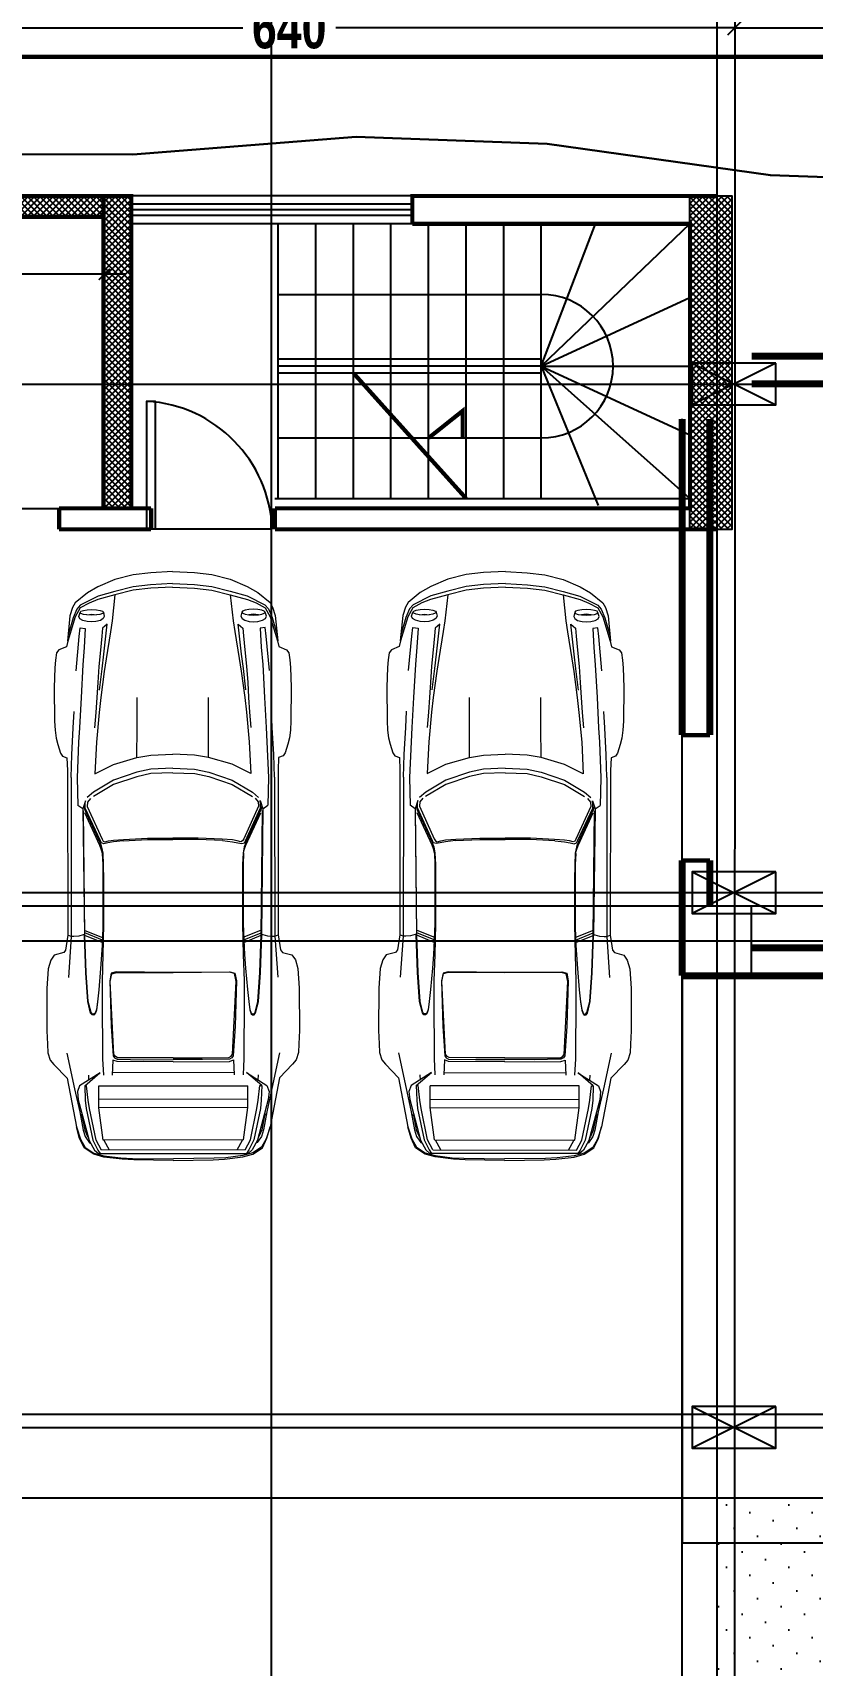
# Model space of a CAD drawing. Extents: x 285329 to 658348, y -83126 to -16980.
# Drawn here: x 323180 to 323740, y -35148 to -33975 of the extents above; entities that cross this region are included whole.
import ezdxf

# ---------------------------------------------------------------- set-up
doc = ezdxf.new("R2010")
doc.units = 0
doc.layers.get('0').update_dxf_attribs({"linetype": 'CONTINUOUS'})
doc.layers.get('DEFPOINTS').update_dxf_attribs({"color": 9, "linetype": 'CONTINUOUS'})
for name, color, linetype in [('AXIS', 1, 'CONTINUOUS'), ('COLUMN', 5, 'CONTINUOUS'), ('DIM', 3, 'CONTINUOUS'), ('FURNITURE', 4, 'CONTINUOUS'), ('HATCH', 8, 'CONTINUOUS'), ('WALL', 7, 'CONTINUOUS')]:
    doc.layers.add(name, color=color, linetype=linetype)
for name, color, linetype, lineweight in [('excavation border', 5, 'CONTINUOUS', 30), ('FIGURES', 153, 'CONTINUOUS', 0), ('VIS', 8, 'CONTINUOUS', 18)]:
    doc.layers.add(name, color=color, linetype=linetype, lineweight=lineweight)
doc.styles.add('CITYBLUEPRINT', font='cityb___.ttf', dxfattribs={"width": 0.8})
doc.styles.get("Standard").update_dxf_attribs({"font": 'sanss___.ttf', "height": 15})
doc.dimstyles.new('50', dxfattribs={"dimtxt": 30, "dimasz": 10, "dimexe": 5, "dimexo": 6, "dimgap": 5, "dimtad": 0, "dimdec": 0, "dimdsep": 46, "dimtxsty": 'CITYBLUEPRINT', "dimblk1": 'OBLIQUE', "dimblk2": 'OBLIQUE', "dimsah": 1, "dimcen": 0.05, "dimdle": 0.03, "dimclre": 22, "dimclrt": 7, "dimadec": 0, "dimazin": 0, "dimtfac": 1, "dimtdec": 0, "dimtix": 1, "dimtmove": 0, "dimatfit": 3, "dimldrblk": 'OBLIQUE', "dimfxl": 1, "dimtolj": 1, "dimtzin": 0, "dimarcsym": 0})
doc.dimstyles.new('STANDARD$0', dxfattribs={"dimscale": 0, "dimtxt": 50, "dimasz": 8, "dimexe": 15, "dimexo": 0.0625, "dimgap": 2, "dimtad": 1, "dimdec": 0, "dimzin": 0, "dimdsep": 46, "dimtxsty": 'Standard', "dimblk1": 'ARCHTICK', "dimblk2": 'ARCHTICK', "dimsah": 1, "dimcen": 0.09, "dimdle": 15, "dimclrd": 3, "dimclre": 3, "dimclrt": 3, "dimazin": 0, "dimtfac": 1, "dimtdec": 0, "dimtofl": 0, "dimtmove": 1, "dimatfit": 3, "dimldrblk": 'ARCHTICK', "dimfxl": 1.0455, "dimfxlon": 1, "dimtolj": 1, "dimtzin": 0, "dimarcsym": 0})
pattern_1 = [(45, (43165.4857, -13934.857), (-2.24506403, 2.24506403), []), (135, (43165.4857, -13934.857), (-2.24506403, -2.24506403), [])]

# ---------------------------------------------------------------- blocks, each defined once
blk = doc.blocks.new('XREF1$0$02PCAR09')
at = {"color": 0, "linetype": 'ByBlock'}
for p, q in [((-139.39, 33.77), (-143.26, 30.05)), ((-138.14, 34.83), (-139.39, 33.77)), ((-136.04, 35.43), (-138.14, 34.83)), ((-133.57, 35.58), (-136.04, 35.43)), ((-129.86, 35.7), (-133.57, 35.58)), ((-117.88, 35.7), (-129.86, 35.7)), ((-112.33, 35.34), (-117.88, 35.7)), ((-109.85, 34.59), (-112.33, 35.34)), ((-108.47, 33.6), (-109.85, 34.59)), ((-107.73, 30.95), (-108.47, 33.6)), ((-48.85, 32.53), (-51.29, 31.76)), ((-47.09, 33.02), (-48.85, 32.53)), ((-44.85, 33.29), (-47.09, 33.02)), ((-42.26, 33.45), (-44.85, 33.29)), ((-32.75, 33.53), (-42.26, 33.45)), ((-27.18, 33.31), (-32.75, 33.53)), ((-24.96, 33.14), (-27.18, 33.31)), ((-22.98, 32.83), (-24.96, 33.14)), ((-22.13, 32.24), (-22.98, 32.83)), ((-143.26, 30.05), (-157.04, 27.42)), ((-146.25, 27.9), (-152.81, 26.43)), ((-136.16, 30.07), (-146.25, 27.9)), ((-103.18, 28.82), (-114.79, 29.59)), ((-107, 30.43), (-107.73, 30.95)), ((-102.8, 29.76), (-107, 30.43)), ((-103.18, 28.82), (-102.8, 29.76)), ((-58.2, 28.79), (-103.18, 28.82)), ((-103.18, 28.09), (-103.18, 28.82)), ((-103.06, 26.7), (-103.18, 28.09)), ((-56.22, 29.83), (-102.8, 29.76)), ((-58.2, 28.77), (-51.78, 28.55)), ((-52.64, 29.95), (-56.22, 29.83)), ((-52.16, 31.23), (-52.64, 29.95)), ((-51.29, 31.76), (-52.16, 31.23)), ((-51.78, 28.55), (-44.15, 28.14)), ((-44.15, 28.14), (-39.54, 27.93)), ((-21.22, 30), (-22.13, 32.24)), ((-19.65, 29.66), (-21.22, 30)), ((-12.48, 29.04), (-19.65, 29.78)), ((-12.79, 27.56), (-19.65, 29.66)), ((-13.04, 28.18), (-17.96, 29.55)), ((-10.59, 27.09), (-13.04, 28.18)), ((-10.14, 28.29), (-12.48, 29.04)), ((-8.78, 27.56), (-10.14, 28.29)), ((-164.79, 22.49), (-162.98, 25.22)), ((-162.81, 24.98), (-164.42, 22.49)), ((-160.88, 23.8), (-163.6, 22.32)), ((-162.98, 25.22), (-160.29, 26.5)), ((-160.49, 26.23), (-162.81, 24.98)), ((-161.5, 23.73), (-161.74, 23.33)), ((-159.78, 24.91), (-161.5, 23.73)), ((-149.39, 26.87), (-160.88, 23.8)), ((-151.85, 24.65), (-160.77, 22.81)), ((-160.77, 21.82), (-151.85, 23.66)), ((-157.04, 27.42), (-160.49, 26.23)), ((-160.29, 26.5), (-157.04, 27.42)), ((-159.78, 24.24), (-160.17, 23.99)), ((-157.91, 25.53), (-159.78, 24.91)), ((-157.91, 25.01), (-159.78, 24.24)), ((-152.81, 26.43), (-157.91, 25.53)), ((-153.83, 25.85), (-157.91, 25.01)), ((-153.47, 26.28), (-153.83, 25.85)), ((-149.51, 24.91), (-151.85, 24.65)), ((-151.85, 23.66), (-149.51, 24.04)), ((-145.43, 25.03), (-149.51, 24.91)), ((-149.51, 24.04), (-145.43, 24.53)), ((-147.04, 27.13), (-149.39, 26.87)), ((-145.43, 26.52), (-147.04, 27.13)), ((-141.73, 20.71), (-145.43, 26.52)), ((-145.43, 25.03), (-141.73, 20.73)), ((-145.43, 24.53), (-145.43, 25.03)), ((-142.39, 24.02), (-143.85, 23.95)), ((-125.37, 22.96), (-124.86, 23.34)), ((-125.13, 22.84), (-124.69, 23.22)), ((-124.86, 23.34), (-121.58, 24.14)), ((-124.69, 23.22), (-121.6, 24.01)), ((-121.6, 24.01), (-113.44, 24.57)), ((-121.58, 24.14), (-113.44, 24.69)), ((-113.44, 24.69), (-102.68, 25.08)), ((-113.44, 24.57), (-102.68, 24.96)), ((-104.9, 20.03), (-102.9, 24.96)), ((-104.22, 19.99), (-102.17, 24.96)), ((-101.45, 24.96), (-103.47, 19.98)), ((-102.68, 25.44), (-103.06, 26.7)), ((-67.1, 25.44), (-102.68, 25.06)), ((-102.68, 25.08), (-102.68, 25.44)), ((-102.68, 24.94), (-67.65, 25.32)), ((-102.68, 25.06), (-102.68, 24.94)), ((-77.45, 20.66), (-68.24, 24.88)), ((-67.39, 24.89), (-76.59, 20.66)), ((-76.17, 20.52), (-66.86, 24.77)), ((-66.4, 24.24), (-75.65, 20.03)), ((-66.42, 25.2), (-67.39, 24.89)), ((-67.1, 25.46), (-66.11, 26.89)), ((-67.1, 25.54), (-67.1, 25.54)), ((-64.81, 24.72), (-67.1, 25.46)), ((-66.86, 24.77), (-65.78, 24.81)), ((-65.14, 24.16), (-66.4, 24.24)), ((-58.32, 27.06), (-66.11, 26.89)), ((-65.78, 24.81), (-64.81, 24.72)), ((-64.13, 23.29), (-65.14, 24.16)), ((-62.4, 22.49), (-63.89, 24.21)), ((-48.2, 26.63), (-58.32, 27.06)), ((-44.15, 26.41), (-48.2, 26.63)), ((-35.6, 25.95), (-44.15, 26.41)), ((-26.33, 25.46), (-35.6, 25.95)), ((-28.03, 27.35), (-18.29, 26.45)), ((-21.41, 25.08), (-26.33, 25.46)), ((-16.03, 24.72), (-21.41, 25.08)), ((-18.29, 26.45), (-15.88, 26.19)), ((-15.88, 26.19), (-16.03, 24.72)), ((-14.22, 22.91), (-14.12, 24.14)), ((-14.12, 24.14), (-13.76, 25.41)), ((-13.76, 25.41), (-13.28, 26.26)), ((-13.28, 26.26), (-12.67, 26.55)), ((-10.26, 26.19), (-12.79, 27.56)), ((-12.67, 26.55), (-11.49, 26.19)), ((-12.31, 22.86), (-12.22, 24.26)), ((-12.22, 24.26), (-12.07, 25.22)), ((-12.22, 24.26), (-12.04, 22.86)), ((-12.07, 25.22), (-11.81, 25.93)), ((-11.81, 25.93), (-11.49, 26.19)), ((-11.49, 26.19), (-11.18, 25.93)), ((-11.18, 25.93), (-10.93, 25.22)), ((-10.93, 25.22), (-10.74, 24.13)), ((-10.74, 24.13), (-10.69, 22.86)), ((-9.43, 26.13), (-10.59, 27.09)), ((-8.9, 23.63), (-10.26, 26.19)), ((-6.9, 21.08), (-9.43, 26.13)), ((-7.91, 21.15), (-8.9, 23.63)), ((-5.94, 24.09), (-8.78, 27.56)), ((-4.27, 21.14), (-5.94, 24.09)), ((-166.21, 14.44), (-165.56, 19.69)), ((-165.19, 19.69), (-165.8, 14.82)), ((-165.56, 19.69), (-164.79, 22.49)), ((-164.42, 22.49), (-165.19, 19.69)), ((-163.6, 22.32), (-164.59, 21.21)), ((-163.6, 21.32), (-164.59, 20.71)), ((-164.59, -21.21), (-164.59, 21.21)), ((-160.77, 22.81), (-163.6, 21.32)), ((-163.6, 20.33), (-160.77, 21.82)), ((-163.6, 20.33), (-163.6, -20.33)), ((-163.6, 18.05), (-160.88, 19.53)), ((-160.77, 19.82), (-151.61, 21.07)), ((-160.77, 19.82), (-160.77, -19.82)), ((-151.61, 21.07), (-151.61, -21.07)), ((-151.61, 21.07), (-145.43, 21.07)), ((-149.26, 21.07), (-149.26, -21.19)), ((-145.43, -21.07), (-145.43, 21.07)), ((-137.77, 19.96), (-142.39, 19.75)), ((-132.34, 20.03), (-137.77, 19.96)), ((-126.04, 20.1), (-132.34, 20.03)), ((-115.78, 20.11), (-126.04, 20.1)), ((-125.42, 22.45), (-125.37, 22.96)), ((-125.08, 22.11), (-125.42, 22.45)), ((-125.15, 22.43), (-125.13, 22.84)), ((-124.89, 22.11), (-125.15, 22.43)), ((-124.01, 21.73), (-125.08, 22.11)), ((-123.84, 21.73), (-124.89, 22.11)), ((-121.62, 21.38), (-124.01, 21.73)), ((-121.62, 21.38), (-123.84, 21.73)), ((-118.22, 21.03), (-121.62, 21.38)), ((-112.19, 20.51), (-118.22, 21.03)), ((-108.37, 19.87), (-115.78, 20.11)), ((-108.37, 20.23), (-112.19, 20.51)), ((-104.22, 19.99), (-108.37, 20.23)), ((-104.27, 19.73), (-108.37, 19.87)), ((-99.56, 19.65), (-104.27, 19.73)), ((-99.52, 19.84), (-104.22, 19.99)), ((-87.11, 19.64), (-99.56, 19.65)), ((-87.11, 19.87), (-99.52, 19.84)), ((-82.86, 19.87), (-87.11, 19.87)), ((-82.86, 19.72), (-87.11, 19.64)), ((-79.67, 19.98), (-82.86, 19.87)), ((-79.63, 19.86), (-82.86, 19.72)), ((-79.67, 19.96), (-78.74, 20.2)), ((-77.89, 20.2), (-79.63, 19.86)), ((-78.74, 20.2), (-77.45, 20.66)), ((-77.21, 20.44), (-77.89, 20.2)), ((-76.59, 20.66), (-77.21, 20.44)), ((-76.95, 19.52), (-76.71, 20.25)), ((-76.73, 18.37), (-76.95, 19.52)), ((-76.71, 20.25), (-76.17, 20.52)), ((-76.22, 19.69), (-76.44, 19.24)), ((-76.44, 19.24), (-76.15, 18.22)), ((-75.65, 20.03), (-76.22, 19.69)), ((-60.22, 16.82), (-63.6, 22.49)), ((-58.97, 16.82), (-62.4, 22.49)), ((-57.13, 22.11), (-54.53, 16.8)), ((-48.2, 21.63), (-57.13, 22.11)), ((-39.78, 20.85), (-48.2, 21.63)), ((-39.78, 21.75), (-44.12, 22.11)), ((-35.6, 21.46), (-39.78, 21.75)), ((-35.6, 20.37), (-39.78, 20.85)), ((-31.38, 21.21), (-35.6, 21.46)), ((-28.21, 19.38), (-35.6, 20.37)), ((-33.48, 20.69), (-27.45, 19.99)), ((-26.79, 20.88), (-31.38, 21.21)), ((-24.62, 18.78), (-28.21, 19.38)), ((-27.45, 19.99), (-23.36, 19.5)), ((-22.2, 20.45), (-26.79, 20.88)), ((-17.01, 17.6), (-24.62, 18.78)), ((-23.36, 19.5), (-19.12, 18.97)), ((-18.2, 20.06), (-22.2, 20.45)), ((-19.12, 18.97), (-14.89, 18.51)), ((-16, 19.87), (-18.2, 20.06)), ((-14.89, 18.51), (-16, 19.87)), ((-14.12, 21.68), (-14.22, 22.91)), ((-13.76, 20.44), (-14.12, 21.68)), ((-13.28, 19.65), (-13.76, 20.44)), ((-12.67, 19.33), (-13.28, 19.65)), ((-11.49, 19.6), (-12.67, 19.33)), ((-12.24, 21.56), (-12.31, 22.86)), ((-12.04, 22.86), (-12.24, 21.56)), ((-12.07, 20.57), (-12.24, 21.58)), ((-11.81, 19.84), (-12.07, 20.57)), ((-11.49, 19.6), (-11.81, 19.84)), ((-11.18, 19.81), (-11.49, 19.6)), ((-10.93, 20.51), (-11.18, 19.81)), ((-10.74, 21.58), (-10.93, 20.51)), ((-10.69, 22.86), (-10.74, 21.58)), ((-6.56, 16.32), (-7.91, 21.15)), ((-5.57, 16.32), (-6.9, 21.08)), ((-2.17, 16.31), (-4.27, 21.14)), ((-166.35, 11.22), (-166.21, 14.44)), ((-165.8, 14.82), (-165.94, 11.59)), ((-138.14, 17.06), (-142.38, 17.26)), ((-141.73, 17.26), (-141.73, -17.16)), ((-138.66, 0), (-138.57, 15.9)), ((-138.57, 15.9), (-138.14, 17.06)), ((-137.9, 15.9), (-138.04, 8.28)), ((-137.51, 16.58), (-137.9, 15.9)), ((-137.56, 8.16), (-137.48, 15.78)), ((-136.98, 17.01), (-137.51, 16.58)), ((-137.48, 15.78), (-137.08, 16.44)), ((-137.08, 16.44), (-136.55, 16.78)), ((-128.55, 17.52), (-136.98, 17.01)), ((-136.55, 16.78), (-115.95, 17.82)), ((-115.76, 17.94), (-128.55, 17.52)), ((-115.95, 17.82), (-113.73, 17.36)), ((-113.56, 17.48), (-115.76, 17.94)), ((-113.73, 17.36), (-113.35, 15.95)), ((-113.2, 16.07), (-113.56, 17.48)), ((-113.4, -0.02), (-113.2, 16.07)), ((-113.35, 15.95), (-113.4, 0.02)), ((-76.42, 16.82), (-76.73, 18.37)), ((-76.1, 14.07), (-76.42, 16.82)), ((-76.15, 18.22), (-75.93, 16.82)), ((-76.1, 14.07), (-75.74, 7.15)), ((-75.93, 16.82), (-75.72, 13.98)), ((-75.72, 13.98), (-75.43, 7.15)), ((-60.22, 16.82), (-60.22, 16.82)), ((-58, 10.14), (-60.22, 16.82)), ((-56.75, 10.14), (-58.97, 16.82)), ((-54.53, 16.8), (-52.55, 10.14)), ((-13.95, 17.11), (-17.01, 17.6)), ((-6.56, 16.32), (-13.95, 17.11)), ((-5.26, 11.13), (-6.56, 16.32)), ((-4.27, 11.13), (-5.57, 16.32)), ((-0.87, 11.13), (-2.17, 16.31)), ((-166.57, 0.02), (-166.35, 11.22)), ((-165.94, 11.59), (-166.08, 0)), ((-57.13, 6.18), (-58, 10.14)), ((-55.9, 6.18), (-56.75, 10.14)), ((-52.55, 10.14), (-44.12, 10.09)), ((-52.55, 10.14), (-51.92, 6.18)), ((-44.12, 10.09), (-35.6, 10.09)), ((-4.7, 6.2), (-5.26, 11.13)), ((-3.7, 6.2), (-4.27, 11.13)), ((-0.31, 6.18), (-0.87, 11.13)), ((-138.04, 8.28), (-138.04, 0)), ((-137.56, 0), (-137.56, 8.16)), ((-75.74, 7.15), (-75.77, 0)), ((-75.43, 7.15), (-75.4, 0)), ((-56.89, 0), (-57.13, 6.18)), ((-55.64, 0), (-55.9, 6.18)), ((-51.92, 6.18), (-51.68, 0)), ((-4.39, 0), (-4.7, 6.2)), ((-3.4, 0), (-3.7, 6.2)), ((0, 0), (-0.31, 6.18)), ((-165.94, -11.59), (-166.08, 0)), ((-138.66, 0), (-138.57, -15.9)), ((-138.04, -8.28), (-138.04, 0)), ((-137.56, 0), (-137.56, -8.16)), ((-113.4, 0.02), (-113.2, -16.07)), ((-75.74, -7.15), (-75.77, 0)), ((-75.43, -7.15), (-75.4, 0)), ((-56.89, 0), (-57.13, -6.18)), ((-55.64, 0), (-55.9, -6.18)), ((-51.92, -6.18), (-51.68, 0)), ((-4.39, 0), (-4.7, -6.2)), ((-3.4, 0), (-3.7, -6.2)), ((0, 0), (-0.31, -6.18)), ((-166.57, -0.02), (-166.35, -11.22)), ((-113.35, -15.95), (-113.4, -0.02)), ((-137.9, -15.9), (-138.04, -8.28)), ((-137.56, -8.16), (-137.48, -15.78)), ((-76.1, -14.07), (-75.74, -7.15)), ((-75.72, -13.98), (-75.43, -7.15)), ((-57.13, -6.18), (-58, -10.14)), ((-55.9, -6.18), (-56.75, -10.14)), ((-52.55, -10.14), (-51.92, -6.18)), ((-4.7, -6.2), (-5.26, -11.13)), ((-3.7, -6.2), (-4.27, -11.13)), ((-0.31, -6.18), (-0.87, -11.13)), ((-166.35, -11.22), (-166.21, -14.44)), ((-165.8, -14.82), (-165.94, -11.59)), ((-58, -10.14), (-60.22, -16.82)), ((-56.75, -10.14), (-58.97, -16.82)), ((-54.53, -16.8), (-52.55, -10.14)), ((-52.55, -10.14), (-44.12, -10.09)), ((-44.12, -10.09), (-35.6, -10.09)), ((-5.26, -11.13), (-6.56, -16.32)), ((-4.27, -11.13), (-5.57, -16.32)), ((-0.87, -11.13), (-2.17, -16.31)), ((-166.21, -14.44), (-165.56, -19.69)), ((-165.19, -19.69), (-165.8, -14.82)), ((-163.6, -18.05), (-160.88, -19.53)), ((-138.14, -17.06), (-142.38, -17.26)), ((-138.57, -15.9), (-138.14, -17.06)), ((-137.51, -16.58), (-137.9, -15.9)), ((-136.98, -17.01), (-137.51, -16.58)), ((-137.48, -15.78), (-137.08, -16.44)), ((-137.08, -16.44), (-136.55, -16.78)), ((-128.55, -17.52), (-136.98, -17.01)), ((-136.55, -16.78), (-115.95, -17.82)), ((-115.76, -17.94), (-128.55, -17.52)), ((-115.95, -17.82), (-113.73, -17.36)), ((-113.56, -17.48), (-115.76, -17.94)), ((-113.73, -17.36), (-113.35, -15.95)), ((-113.2, -16.07), (-113.56, -17.48)), ((-76.73, -18.37), (-76.95, -19.52)), ((-76.42, -16.82), (-76.73, -18.37)), ((-76.44, -19.24), (-76.15, -18.22)), ((-76.1, -14.07), (-76.42, -16.82)), ((-76.15, -18.22), (-75.93, -16.82)), ((-75.93, -16.82), (-75.72, -13.98)), ((-60.22, -16.82), (-63.6, -22.49)), ((-58.97, -16.82), (-62.4, -22.49)), ((-60.22, -16.82), (-60.22, -16.82)), ((-57.13, -22.11), (-54.53, -16.8)), ((-17.01, -17.6), (-24.62, -18.78)), ((-13.95, -17.11), (-17.01, -17.6)), ((-6.56, -16.32), (-13.95, -17.11)), ((-6.56, -16.32), (-7.91, -21.15)), ((-5.57, -16.32), (-6.9, -21.08)), ((-2.17, -16.31), (-4.27, -21.14)), ((-165.56, -19.69), (-164.79, -22.49)), ((-164.42, -22.49), (-165.19, -19.69)), ((-164.79, -22.49), (-162.98, -25.22)), ((-163.6, -21.32), (-164.59, -20.71)), ((-163.6, -22.32), (-164.59, -21.21)), ((-162.81, -24.98), (-164.42, -22.49)), ((-163.6, -20.33), (-160.77, -21.82)), ((-160.77, -22.81), (-163.6, -21.32)), ((-160.88, -23.8), (-163.6, -22.32)), ((-160.77, -19.82), (-151.61, -21.07)), ((-160.77, -21.82), (-151.85, -23.66)), ((-151.85, -24.65), (-160.77, -22.81)), ((-151.61, -21.07), (-145.43, -21.07)), ((-141.73, -20.71), (-145.43, -26.52)), ((-145.43, -25.03), (-141.73, -20.73)), ((-137.77, -19.96), (-142.39, -19.75)), ((-132.34, -20.03), (-137.77, -19.96)), ((-126.04, -20.1), (-132.34, -20.03)), ((-115.78, -20.11), (-126.04, -20.1)), ((-125.08, -22.11), (-125.42, -22.45)), ((-125.42, -22.45), (-125.37, -22.96)), ((-125.37, -22.96), (-124.86, -23.34)), ((-124.89, -22.11), (-125.15, -22.43)), ((-125.15, -22.43), (-125.13, -22.84)), ((-125.13, -22.84), (-124.69, -23.22)), ((-124.01, -21.73), (-125.08, -22.11)), ((-123.84, -21.73), (-124.89, -22.11)), ((-121.62, -21.38), (-124.01, -21.73)), ((-121.62, -21.38), (-123.84, -21.73)), ((-118.22, -21.03), (-121.62, -21.38)), ((-112.19, -20.51), (-118.22, -21.03)), ((-108.37, -19.87), (-115.78, -20.11)), ((-108.37, -20.23), (-112.19, -20.51)), ((-104.27, -19.73), (-108.37, -19.87)), ((-104.22, -19.99), (-108.37, -20.23)), ((-104.9, -20.03), (-102.9, -24.96)), ((-99.56, -19.65), (-104.27, -19.73)), ((-99.52, -19.84), (-104.22, -19.99)), ((-104.22, -19.99), (-102.17, -24.96)), ((-101.45, -24.96), (-103.47, -19.98)), ((-87.11, -19.64), (-99.56, -19.65)), ((-87.11, -19.87), (-99.52, -19.84)), ((-82.86, -19.72), (-87.11, -19.64)), ((-82.86, -19.87), (-87.11, -19.87)), ((-79.63, -19.86), (-82.86, -19.72)), ((-79.67, -19.98), (-82.86, -19.87)), ((-79.67, -19.96), (-78.74, -20.2)), ((-77.89, -20.2), (-79.63, -19.86)), ((-78.74, -20.2), (-77.45, -20.66)), ((-77.21, -20.44), (-77.89, -20.2)), ((-77.45, -20.66), (-68.24, -24.88)), ((-76.59, -20.66), (-77.21, -20.44)), ((-76.95, -19.52), (-76.71, -20.25)), ((-76.71, -20.25), (-76.17, -20.52)), ((-67.39, -24.89), (-76.59, -20.66)), ((-76.22, -19.69), (-76.44, -19.24)), ((-75.65, -20.03), (-76.22, -19.69)), ((-76.17, -20.52), (-66.86, -24.77)), ((-66.4, -24.24), (-75.65, -20.03)), ((-62.4, -22.49), (-63.89, -24.21)), ((-48.2, -21.63), (-57.13, -22.11)), ((-39.78, -20.85), (-48.2, -21.63)), ((-39.78, -21.75), (-44.12, -22.11)), ((-35.6, -20.37), (-39.78, -20.85)), ((-35.6, -21.46), (-39.78, -21.75)), ((-28.21, -19.38), (-35.6, -20.37)), ((-31.38, -21.21), (-35.6, -21.46)), ((-33.48, -20.69), (-27.45, -19.99)), ((-26.79, -20.88), (-31.38, -21.21)), ((-24.62, -18.78), (-28.21, -19.38)), ((-27.45, -19.99), (-23.36, -19.5)), ((-22.2, -20.45), (-26.79, -20.88)), ((-23.36, -19.5), (-19.12, -18.97)), ((-18.2, -20.06), (-22.2, -20.45)), ((-19.12, -18.97), (-14.89, -18.51)), ((-16, -19.87), (-18.2, -20.06)), ((-14.89, -18.51), (-16, -19.87)), ((-14.12, -21.68), (-14.22, -22.91)), ((-14.22, -22.91), (-14.12, -24.14)), ((-13.76, -20.44), (-14.12, -21.68)), ((-13.28, -19.65), (-13.76, -20.44)), ((-12.67, -19.33), (-13.28, -19.65)), ((-11.49, -19.6), (-12.67, -19.33)), ((-12.24, -21.56), (-12.31, -22.86)), ((-12.31, -22.86), (-12.22, -24.26)), ((-12.07, -20.57), (-12.24, -21.58)), ((-12.04, -22.86), (-12.24, -21.56)), ((-12.22, -24.26), (-12.04, -22.86)), ((-11.81, -19.84), (-12.07, -20.57)), ((-11.49, -19.6), (-11.81, -19.84)), ((-11.18, -19.81), (-11.49, -19.6)), ((-10.93, -20.51), (-11.18, -19.81)), ((-10.74, -21.58), (-10.93, -20.51)), ((-10.69, -22.86), (-10.74, -21.58)), ((-10.74, -24.13), (-10.69, -22.86)), ((-6.9, -21.08), (-9.43, -26.13)), ((-7.91, -21.15), (-8.9, -23.63)), ((-4.27, -21.14), (-5.94, -24.09)), ((-162.98, -25.22), (-160.29, -26.5)), ((-160.49, -26.23), (-162.81, -24.98)), ((-161.5, -23.73), (-161.74, -23.33)), ((-159.78, -24.91), (-161.5, -23.73)), ((-149.39, -26.87), (-160.88, -23.8)), ((-157.04, -27.42), (-160.49, -26.23)), ((-160.29, -26.5), (-157.04, -27.42)), ((-159.78, -24.24), (-160.17, -23.99)), ((-157.91, -25.01), (-159.78, -24.24)), ((-157.91, -25.53), (-159.78, -24.91)), ((-153.83, -25.85), (-157.91, -25.01)), ((-152.81, -26.43), (-157.91, -25.53)), ((-143.26, -30.05), (-157.04, -27.42)), ((-153.47, -26.28), (-153.83, -25.85)), ((-146.25, -27.9), (-152.81, -26.43)), ((-151.85, -23.66), (-149.51, -24.04)), ((-149.51, -24.91), (-151.85, -24.65)), ((-149.51, -24.04), (-145.43, -24.53)), ((-145.43, -25.03), (-149.51, -24.91)), ((-147.04, -27.13), (-149.39, -26.87)), ((-145.43, -26.52), (-147.04, -27.13)), ((-145.43, -24.53), (-145.43, -25.03)), ((-142.39, -24.02), (-143.85, -23.95)), ((-124.86, -23.34), (-121.58, -24.14)), ((-124.69, -23.22), (-121.6, -24.01)), ((-121.6, -24.01), (-113.44, -24.57)), ((-121.58, -24.14), (-113.44, -24.69)), ((-113.44, -24.57), (-102.68, -24.96)), ((-113.44, -24.69), (-102.68, -25.08)), ((-103.06, -26.7), (-103.18, -28.09)), ((-102.68, -25.44), (-103.06, -26.7)), ((-102.68, -25.06), (-102.68, -24.94)), ((-102.68, -24.94), (-67.65, -25.32)), ((-67.1, -25.44), (-102.68, -25.06)), ((-102.68, -25.08), (-102.68, -25.44)), ((-66.42, -25.2), (-67.39, -24.89)), ((-64.81, -24.72), (-67.1, -25.46)), ((-67.1, -25.46), (-66.11, -26.89)), ((-67.1, -25.54), (-67.1, -25.54)), ((-66.86, -24.77), (-65.78, -24.81)), ((-65.14, -24.16), (-66.4, -24.24)), ((-58.32, -27.06), (-66.11, -26.89)), ((-65.78, -24.81), (-64.81, -24.72)), ((-64.13, -23.29), (-65.14, -24.16)), ((-48.2, -26.63), (-58.32, -27.06)), ((-44.15, -26.41), (-48.2, -26.63)), ((-35.6, -25.95), (-44.15, -26.41)), ((-26.33, -25.46), (-35.6, -25.95)), ((-28.03, -27.35), (-18.29, -26.45)), ((-21.41, -25.08), (-26.33, -25.46)), ((-16.03, -24.72), (-21.41, -25.08)), ((-12.79, -27.56), (-19.65, -29.66)), ((-18.29, -26.45), (-15.88, -26.19)), ((-15.88, -26.19), (-16.03, -24.72)), ((-14.12, -24.14), (-13.76, -25.41)), ((-13.76, -25.41), (-13.28, -26.26)), ((-13.28, -26.26), (-12.67, -26.55)), ((-10.59, -27.09), (-13.04, -28.18)), ((-10.26, -26.19), (-12.79, -27.56)), ((-12.67, -26.55), (-11.49, -26.19)), ((-12.22, -24.26), (-12.07, -25.22)), ((-12.07, -25.22), (-11.81, -25.93)), ((-11.81, -25.93), (-11.49, -26.19)), ((-11.49, -26.19), (-11.18, -25.93)), ((-11.18, -25.93), (-10.93, -25.22)), ((-10.93, -25.22), (-10.74, -24.13)), ((-9.43, -26.13), (-10.59, -27.09)), ((-8.9, -23.63), (-10.26, -26.19)), ((-8.78, -27.56), (-10.14, -28.29)), ((-5.94, -24.09), (-8.78, -27.56)), ((-136.16, -30.07), (-146.25, -27.9)), ((-139.39, -33.77), (-143.26, -30.05)), ((-103.18, -28.82), (-114.79, -29.59)), ((-107.73, -30.95), (-108.47, -33.6)), ((-107, -30.43), (-107.73, -30.95)), ((-102.8, -29.76), (-107, -30.43)), ((-103.18, -28.09), (-103.18, -28.82)), ((-58.2, -28.79), (-103.18, -28.82)), ((-103.18, -28.82), (-102.8, -29.76)), ((-56.22, -29.83), (-102.8, -29.76)), ((-58.2, -28.77), (-51.78, -28.55)), ((-52.64, -29.95), (-56.22, -29.83)), ((-52.16, -31.23), (-52.64, -29.95)), ((-51.29, -31.76), (-52.16, -31.23)), ((-51.78, -28.55), (-44.15, -28.14)), ((-48.85, -32.53), (-51.29, -31.76)), ((-44.15, -28.14), (-39.54, -27.93)), ((-22.13, -32.24), (-22.98, -32.83)), ((-21.22, -30), (-22.13, -32.24)), ((-19.65, -29.66), (-21.22, -30)), ((-12.48, -29.04), (-19.65, -29.78)), ((-13.04, -28.18), (-17.96, -29.55)), ((-10.14, -28.29), (-12.48, -29.04)), ((-138.14, -34.83), (-139.39, -33.77)), ((-136.04, -35.43), (-138.14, -34.83)), ((-133.57, -35.58), (-136.04, -35.43)), ((-129.86, -35.7), (-133.57, -35.58)), ((-117.88, -35.7), (-129.86, -35.7)), ((-112.33, -35.34), (-117.88, -35.7)), ((-109.85, -34.59), (-112.33, -35.34)), ((-108.47, -33.6), (-109.85, -34.59)), ((-47.09, -33.02), (-48.85, -32.53)), ((-44.85, -33.29), (-47.09, -33.02)), ((-42.26, -33.45), (-44.85, -33.29)), ((-32.75, -33.53), (-42.26, -33.45)), ((-27.18, -33.31), (-32.75, -33.53)), ((-24.96, -33.14), (-27.18, -33.31)), ((-22.98, -32.83), (-24.96, -33.14))]:
    blk.add_line(p, q, dxfattribs=at)
blk = doc.blocks.new('site77')
at = {"layer": 'WALL', "linetype": 'Continuous', "const_width": 3}
blk.add_lwpolyline([(159633.4, -32835.7), (157318.4, -32835.7), (157318.4, -36546.7), (159235.4, -36546.7)], dxfattribs=at)
blk = doc.blocks.new('_ARCHTICK')
at = {"color": 0, "linetype": 'ByBlock', "const_width": 0.15}
blk.add_lwpolyline([(-0.5, -0.5), (0.5, 0.5)], dxfattribs=at)
blk = doc.blocks.new('*D3039')
at = {"layer": 'DEFPOINTS', "color": 0, "linetype": 'Continuous', "lineweight": 5, "transparency": 16777216}
for p in [(323051.8, -34138.9), (323231.6, -34138.9), (323051.8, -34148.8)]:
    blk.add_point(p, dxfattribs=at)
at = {"layer": 'WALL', "color": 3, "linetype": 'Continuous', "lineweight": -2, "transparency": 16777216}
for p, q in [((323246.6, -34148.8), (323036.8, -34148.8)), ((323051.8, -34147.8), (323051.8, -34163.8)), ((323231.6, -34147.8), (323231.6, -34163.8))]:
    blk.add_line(p, q, dxfattribs=at)
at = {"layer": 'WALL', "color": 3, "linetype": 'Continuous', "lineweight": -2, "transparency": 16777216, "xscale": 8, "yscale": 8, "zscale": 8, "rotation": 180}
blk.add_blockref('_ARCHTICK', (323051.8, -34148.8), dxfattribs=at)
at = {"layer": 'WALL', "color": 3, "linetype": 'Continuous', "lineweight": -2, "transparency": 16777216, "xscale": 8, "yscale": 8, "zscale": 8}
blk.add_blockref('_ARCHTICK', (323231.6, -34148.8), dxfattribs=at)
at = {"layer": 'WALL', "color": 3, "linetype": 'Continuous', "transparency": 16777216, "insert": (323141.7, -34139.1), "char_height": 15, "attachment_point": 5}
blk.add_mtext('\\A1;180', dxfattribs=at)
blk = doc.blocks.new('ST')
at = {"layer": 'WALL', "linetype": 'Continuous'}
for p, q in [((289093.9, -12839.7), (289282.9, -12839.7)), ((289093.9, -12942.9), (289282.9, -12942.9))]:
    blk.add_line(p, q, dxfattribs=at)
at = {"layer": 'WALL', "linetype": 'Continuous', "const_width": 3}
for points in [[(289147.9, -12896.3), (289228.9, -12986.4)], [(289201.9, -12942.9), (289226.4, -12923.4), (289226.4, -12942.9)]]:
    blk.add_lwpolyline(points, dxfattribs=at)
at = {"layer": 'WALL', "linetype": 'Continuous'}
blk.add_arc((289282.9, -12891.3), 51.6, 270, 90, dxfattribs=at)
blk = doc.blocks.new('COLUMN')
at = {"layer": 'AXIS'}
for p, q in [((236924.7, -9644.3), (236984.7, -9674.3)), ((236984.7, -9644.3), (236924.7, -9674.3))]:
    blk.add_line(p, q, dxfattribs=at)
at = {"layer": 'COLUMN'}
blk.add_lwpolyline([(236924.7, -9644.3), (236984.7, -9644.3), (236984.7, -9674.3), (236924.7, -9674.3)], close=True, dxfattribs=at)
blk = doc.blocks.new('_Oblique')
at = {"color": 0, "lineweight": -2}
blk.add_line((-0.5, -0.5), (0.5, 0.5), dxfattribs=at)
blk = doc.blocks.new('*D3053')
at = {"layer": 'DEFPOINTS', "color": 0, "linetype": 'Continuous', "lineweight": 5, "transparency": 16777216}
for p in [(323684.7, -33971.7), (323684.7, -33971.7), (323044.4, -33984.1)]:
    blk.add_point(p, dxfattribs=at)
at = {"layer": 'DIM', "color": 22, "linetype": 'Continuous', "lineweight": -2, "transparency": 16777216}
for p, q in [((323044.4, -33978.1), (323044.4, -33966.7)), ((323684.7, -33965.7), (323684.7, -33966.7))]:
    blk.add_line(p, q, dxfattribs=at)
at = {"layer": 'DIM', "color": 0, "linetype": 'Continuous', "lineweight": -2, "transparency": 16777216}
for p, q in [((323044.4, -33971.7), (323331.1, -33971.7)), ((323684.7, -33971.7), (323398, -33971.7))]:
    blk.add_line(p, q, dxfattribs=at)
at = {"layer": 'DIM', "color": 0, "linetype": 'Continuous', "lineweight": -2, "transparency": 16777216, "xscale": 10, "yscale": 10, "zscale": 10, "rotation": 180}
blk.add_blockref('_Oblique', (323044.4, -33971.7), dxfattribs=at)
at = {"layer": 'DIM', "color": 0, "linetype": 'Continuous', "lineweight": -2, "transparency": 16777216, "xscale": 10, "yscale": 10, "zscale": 10}
blk.add_blockref('_Oblique', (323684.7, -33971.7), dxfattribs=at)
at = {"layer": 'DIM', "color": 7, "linetype": 'Continuous', "lineweight": 5, "transparency": 16777216, "insert": (323364.5, -33971.7), "char_height": 30, "attachment_point": 5, "style": 'CITYBLUEPRINT'}
blk.add_mtext('\\A1;640', dxfattribs=at)
blk = doc.blocks.new('*D3054')
at = {"layer": 'DEFPOINTS', "color": 0, "linetype": 'Continuous', "lineweight": 5, "transparency": 16777216}
for p in [(323684.7, -33971.7), (324137.2, -33971.7), (324137.2, -33971.7)]:
    blk.add_point(p, dxfattribs=at)
at = {"layer": 'DIM', "color": 22, "linetype": 'Continuous', "lineweight": -2, "transparency": 16777216}
for p, q in [((323684.7, -33965.7), (323684.7, -33966.7)), ((324137.2, -33965.7), (324137.2, -33966.7))]:
    blk.add_line(p, q, dxfattribs=at)
at = {"layer": 'DIM', "color": 0, "linetype": 'Continuous', "lineweight": -2, "transparency": 16777216}
for p, q in [((323684.7, -33971.7), (323880.1, -33971.7)), ((324137.2, -33971.7), (323941.8, -33971.7))]:
    blk.add_line(p, q, dxfattribs=at)
at = {"layer": 'DIM', "color": 0, "linetype": 'Continuous', "lineweight": -2, "transparency": 16777216, "xscale": 10, "yscale": 10, "zscale": 10, "rotation": 180}
blk.add_blockref('_Oblique', (323684.7, -33971.7), dxfattribs=at)
at = {"layer": 'DIM', "color": 0, "linetype": 'Continuous', "lineweight": -2, "transparency": 16777216, "xscale": 10, "yscale": 10, "zscale": 10}
blk.add_blockref('_Oblique', (324137.2, -33971.7), dxfattribs=at)
at = {"layer": 'DIM', "color": 7, "linetype": 'Continuous', "lineweight": 5, "transparency": 16777216, "insert": (323910.9, -33971.7), "char_height": 30, "attachment_point": 5, "style": 'CITYBLUEPRINT'}
blk.add_mtext('\\A1;452', dxfattribs=at)
blk = doc.blocks.new('cbcb')
at = {"layer": 'AXIS'}
for p, q in [((328671.3, -10741.8), (328670.7, -14326.1)), ((327238.2, -11454.5), (329573.7, -11454.5)), ((327245.1, -11829.3), (329572, -11829.3)), ((327229.2, -12204), (329570.3, -12204))]:
    blk.add_line(p, q, dxfattribs=at)
at = {"layer": 'WALL', "linetype": 'Continuous', "xscale": -1}
for p in [(565625.4, -1795.2), (565625.4, -2544.7)]:
    blk.add_blockref('COLUMN', p, dxfattribs=at)

msp = doc.modelspace()

# ---------------------------------------------------------------- hatches: boundary and pattern name
at = {"layer": 'AXIS'}
h = msp.add_hatch(dxfattribs=at)
h.set_pattern_fill('ANSI37', color=256, style=0)
h.set_pattern_definition(pattern_1)
h.paths.add_polyline_path([(323239.98, -34092.53), (323051.5, -34092.53), (323051.5, -34227.69), (323052.27, -34227.69), (323052.27, -34107.53), (323239.98, -34107.53)])
h = msp.add_hatch(dxfattribs=at)
h.set_pattern_fill('ANSI37', color=256, style=0)
h.set_pattern_definition([(45, (43156.4857, -13934.857), (-2.24506403, 2.24506403), []), (135, (43156.4857, -13934.857), (-2.24506403, -2.24506403), [])])
h.paths.add_polyline_path([(323250.98, -34092.53), (323230.98, -34092.53), (323230.98, -34107.53), (323250.98, -34107.53)])
h.paths.add_polyline_path([(323245.98, -34107.53), (323230.98, -34107.53), (323230.98, -34227.69), (323245.98, -34227.69)])
h.paths.add_polyline_path([(323250.98, -34112.53), (323250.98, -34107.53), (323245.98, -34107.53), (323245.98, -34227.69), (323250.98, -34227.69)])
h.paths.add_polyline_path([(323250.98, -34227.69), (323245.98, -34227.69), (323245.98, -34316.96), (323250.98, -34316.96)])
h.paths.add_polyline_path([(323245.98, -34227.69), (323230.98, -34227.69), (323230.98, -34316.96), (323245.98, -34316.96)])
h = msp.add_hatch(dxfattribs=at)
h.set_pattern_fill('ANSI37', color=256, style=0)
h.set_pattern_definition(pattern_1)
h.paths.add_polyline_path([(323652.48, -34332.22), (323652.48, -34092.53), (323682.48, -34092.53), (323682.48, -34332.22)])
at = {"layer": 'FURNITURE', "ltscale": 3}
h = msp.add_hatch(dxfattribs=at)
h.set_pattern_fill('DOTS', color=256, scale=10, angle=45, style=0)
h.set_pattern_definition([(45, (14909.404, -13934.857), (-5.6126601, 16.8379802), [0, -15.875])])
h.paths.add_polyline_path([(324087.3, -35060.49), (323671.82, -35060.49), (323671.82, -35199.95), (323848.67, -35199.95), (323931.32, -35151.32), (323931.32, -35199.95), (324087.3, -35199.95)], flags=17)
h.paths.add_polyline_path([(324087.3, -35199.95), (323931.32, -35199.95), (323931.32, -35248.59), (323848.67, -35199.95), (323671.82, -35199.95), (323671.82, -35402.69), (324087.3, -35402.69)])
h.paths.add_polyline_path([(324112.3, -35199.95), (324087.3, -35199.95), (324087.3, -35402.69), (324112.3, -35402.69)])
h.paths.add_polyline_path([(324112.3, -35042.53), (324082.3, -35042.53), (324082.3, -35027.69), (323671.82, -35027.69), (323671.82, -35060.49), (324087.3, -35060.49), (324087.3, -35199.95), (324112.3, -35199.95)])
h.paths.add_polyline_path([(324455.14, -35042.53), (324143.12, -35042.53), (324142.3, -35042.53), (324112.3, -35042.53), (324112.3, -35199.95), (324254.47, -35199.95, -0.4142136), (324454.47, -35399.95), (324454.47, -35427.53), (324572.72, -35427.53, -0.9977862), (324672.72, -35427.75), (324690.86, -35427.75), (324652.1, -35207.81, 0.363992)])
h.paths.add_polyline_path([(324254.47, -35199.95), (324112.3, -35199.95), (324112.3, -35402.69), (324137.3, -35402.69, -0.1467971), (324202.42, -35427.53), (324454.47, -35427.53), (324454.47, -35399.95, 0.4142136)], flags=17)
h.paths.add_polyline_path([(324415.91, -35247.81), (324415.91, -35207.57), (324438.87, -35207.57), (324438.87, -35247.81)], flags=24)

# ---------------------------------------------------------------- linework, layer by layer
at = {"layer": 'AXIS'}
for p, q in [((323671.82, -33436.35), (323671.82, -37466.55)), ((322476.66, -34227.69), (324573.05, -34227.69)), ((322476.66, -34627.69), (324573.05, -34627.69)), ((322319.78, -35027.69), (324573.05, -35027.69))]:
    msp.add_line(p, q, dxfattribs=at)
at = {"layer": 'COLUMN'}
for points in [[(323652.48, -34332.22), (323652.48, -34092.53), (323682.48, -34092.53), (323682.48, -34332.22)], [(323696.82, -34652.69), (323696.82, -34602.69), (323646.82, -34602.69), (323646.82, -34652.69)]]:
    msp.add_lwpolyline(points, close=True, dxfattribs=at)
at = {"layer": 'DIM'}
for p, q in [((323684.69, -33880.26), (323684.17, -37464.54)), ((322257.67, -34227.68), (324585.39, -34227.68)), ((322251.63, -34592.98), (324587.16, -34592.98)), ((322258.53, -34967.73), (324585.39, -34967.73))]:
    msp.add_line(p, q, dxfattribs=at)
at = {"layer": 'excavation border'}
msp.add_lwpolyline([(323080.12, -34062.34), (323252.07, -34062.84), (323412.49, -34050.14), (323549.87, -34055.12), (323710.28, -34077.65), (323878.21, -34083.66), (324017.88, -34086.54), (324155.72, -34095.03), (324239.58, -34144.38), (324298.42, -34183.8), (324360.56, -34253.52), (324469.58, -34341.78), (324467.07, -34451.33), (324465.31, -34540.09), (324499.17, -34684.6), (324534.42, -34842.61), (324596.87, -35114.08), (324623.47, -35243.24)], dxfattribs=at)
at = {"layer": 'FURNITURE', "ltscale": 3}
for p, q in [((323453, -34092.53), (323250.98, -34092.53)), ((323453, -34098.53), (323250.98, -34098.53)), ((323453, -34102.53), (323250.98, -34102.53)), ((323453, -34106.53), (323250.98, -34106.53)), ((323356.62, -34309.89), (323356.62, -34112.53)), ((323383.62, -34309.89), (323383.62, -34112.53)), ((323410.62, -34309.89), (323410.62, -34112.53)), ((323437.62, -34309.89), (323437.62, -34112.53)), ((323464.62, -34309.89), (323464.62, -34112.53)), ((323491.62, -34309.89), (323491.62, -34112.53)), ((323518.62, -34309.89), (323518.62, -34112.53)), ((323545.62, -34309.89), (323545.62, -34112.53)), ((323652.48, -34112.53), (323545.62, -34214.74)), ((323545.62, -34214.74), (323584.55, -34112.53)), ((323545.62, -34214.74), (323652.48, -34165.35)), ((323545.62, -34209.74), (323356.62, -34209.74)), ((323545.62, -34214.74), (323356.62, -34214.74)), ((323545.62, -34214.74), (323652.48, -34214.74)), ((323652.48, -34309.89), (323545.62, -34214.74)), ((323545.62, -34214.74), (323652.48, -34264.13)), ((323545.62, -34214.74), (323586.45, -34314.89)), ((323545.62, -34219.74), (323356.62, -34219.74)), ((323646.82, -37028.02), (323646.82, -34252.69)), ((324087.3, -35060.49), (323646.82, -35060.49))]:
    msp.add_line(p, q, dxfattribs=at)
at = {"layer": 'FURNITURE'}
for p, q in [((323109.17, -34316.96), (323199.17, -34316.96)), ((323265.37, -34331.96), (323265.37, -34316.96)), ((323265.37, -34331.96), (323265.37, -34316.96)), ((323352.18, -34331.96), (323265.37, -34331.96))]:
    msp.add_line(p, q, dxfattribs=at)
at = {"layer": 'FURNITURE', "ltscale": 3}
msp.add_lwpolyline([(323354.18, -34309.89), (323652.48, -34309.89), (323652.48, -34112.53), (323250.98, -34112.53), (323250.98, -34316.96), (323265.18, -34316.96)], dxfattribs=at)
at = {"layer": 'FURNITURE', "flags": 128}
msp.add_lwpolyline([(323262.18, -34331.96), (323262.18, -34239.99), (323268.18, -34239.99), (323268.18, -34331.96), (323262.18, -34331.96)], dxfattribs=at)
at = {"layer": 'FURNITURE'}
msp.add_arc((323256.64, -34335.44), 95.6, 2.08654, 86.67709, dxfattribs=at)
at = {"layer": 'HATCH', "linetype": 'ByBlock', "ltscale": 3}
msp.add_line((323351.66, -37633.82), (323351.66, -33464.27), dxfattribs=at)
at = {"layer": 'WALL', "linetype": 'Continuous'}
for p, q in [((323230.98, -34226.96), (323230.98, -34316.96)), ((323265.37, -34331.96), (323265.37, -34316.96)), ((323265.37, -34331.96), (323265.37, -34316.96))]:
    msp.add_line(p, q, dxfattribs=at)
at = {"layer": 'WALL', "ltscale": 3}
msp.add_line((323265.37, -34331.96), (323265.37, -34316.96), dxfattribs=at)
at = {"layer": 'WALL', "linetype": 'Continuous', "ltscale": 3}
msp.add_line((323646.82, -34652.69), (323646.82, -35060.49), dxfattribs=at)
at = {"layer": 'WALL', "linetype": 'Continuous', "const_width": 3}
for points in [[(324458.76, -33992.53), (322143.76, -33992.53), (322143.76, -37703.53), (324060.76, -37703.53)], [(323230.98, -34092.53), (323021.5, -34092.53)], [(323250.98, -34092.53), (323230.98, -34092.53), (323230.98, -34316.96)], [(323250.98, -34112.53), (323250.98, -34092.53), (323230.98, -34092.53)], [(323672.48, -34092.53), (323453, -34092.53)], [(323453, -34112.53), (323453, -34092.53), (323473, -34092.53)], [(323230.98, -34107.53), (323052.27, -34107.53), (323052.27, -34316.96)], [(323250.98, -34112.53), (323250.98, -34316.96)], [(323354.18, -34316.96), (323652.48, -34316.96), (323652.48, -34112.53), (323453, -34112.53)], [(323265.18, -34316.96), (323199.17, -34316.96)], [(323199.17, -34316.96), (323199.17, -34331.96)], [(323265.18, -34316.96), (323265.18, -34331.96)], [(323265.37, -34316.96), (323265.37, -34331.96)], [(323352.18, -34331.96), (323352.18, -34316.96)], [(323354.18, -34316.96), (323354.18, -34331.96)], [(323265.18, -34331.96), (323199.17, -34331.96)], [(323354.18, -34331.96), (323672.48, -34331.96)], [(323646.82, -34479.88), (323666.82, -34479.88)], [(323646.82, -34569.88), (323666.82, -34569.88)]]:
    msp.add_lwpolyline(points, dxfattribs=at)
at = {"layer": 'WALL', "linetype": 'Continuous', "ltscale": 3, "const_width": 5}
for points in [[(323696.82, -34207.53), (324243.36, -34207.53)], [(323696.82, -34227.53), (324243.36, -34227.53)], [(323646.82, -34479.88), (323646.82, -34252.69)], [(323666.82, -34479.88), (323666.82, -34252.69)], [(323646.82, -34652.69), (323646.82, -34569.88)], [(323666.82, -34602.69), (323666.82, -34569.88)], [(324227.3, -34632.69), (323696.82, -34632.69)], [(324137.3, -34652.69), (324247.3, -34652.69), (323646.82, -34652.69)]]:
    msp.add_lwpolyline(points, dxfattribs=at)

# ---------------------------------------------------------------- block references
at = {"layer": 'DIM', "linetype": 'Continuous', "xscale": -1}
msp.add_blockref('COLUMN', (560638.87, -24933.72), dxfattribs=at)
at = {"layer": 'FIGURES', "lineweight": 0}
for p, xscale, yscale, zscale, rotation in [((323280.66, -34362.38), -2.539999999841102, 2.53999999910593, 2.540000000000873, 270.076842413783), ((323519.89, -34362.38, -260.83), 2.539999999841102, 2.539999999841102, 2.539999999841102, 89.923157586217)]:
    msp.add_blockref('XREF1$0$02PCAR09', p, dxfattribs=dict(at, xscale=xscale, yscale=yscale, zscale=zscale, rotation=rotation))
at = {"layer": 'VIS', "linetype": 'Continuous', "lineweight": 5}
msp.add_blockref('cbcb', (-4986.58, -22773.18), dxfattribs=at)
at = {"layer": 'WALL', "linetype": 'Continuous'}
for name, p in [('site77', (164825.34, -1156.83)), ('ST', (34262.76, -21323.49))]:
    msp.add_blockref(name, p, dxfattribs=at)

# ---------------------------------------------------------------- dimensions: what is measured, and where the dimension line sits
at = {"layer": 'DIM', "linetype": 'Continuous', "lineweight": 5}
for base, p1, p2, picture, middle in [((323684.71, -33971.68), (323044.39, -33984.12), (323684.71, -33971.68), '*D3053', (323364.55, -33971.68)), ((324137.19, -33971.68), (323684.71, -33971.68), (324137.19, -33971.68), '*D3054', (323910.95, -33971.68))]:
    dim = msp.add_linear_dim(base=base, p1=p1, p2=p2, dimstyle='50', override={"dimtmove": 1}, dxfattribs=at)
    dim.commit()
    dim.dimension.update_dxf_attribs({"geometry": picture, "text_midpoint": middle})
at = {"layer": 'WALL', "linetype": 'Continuous'}
dim = msp.add_linear_dim(base=(323051.85, -34148.81), p1=(323231.61, -34138.95), p2=(323051.85, -34138.95), dimstyle='STANDARD$0', override={"dimscale": 1}, dxfattribs=at)
dim.commit()
dim.dimension.update_dxf_attribs({"geometry": '*D3039', "text_midpoint": (323141.73, -34139.08)})

doc.saveas('drawing.dxf')
